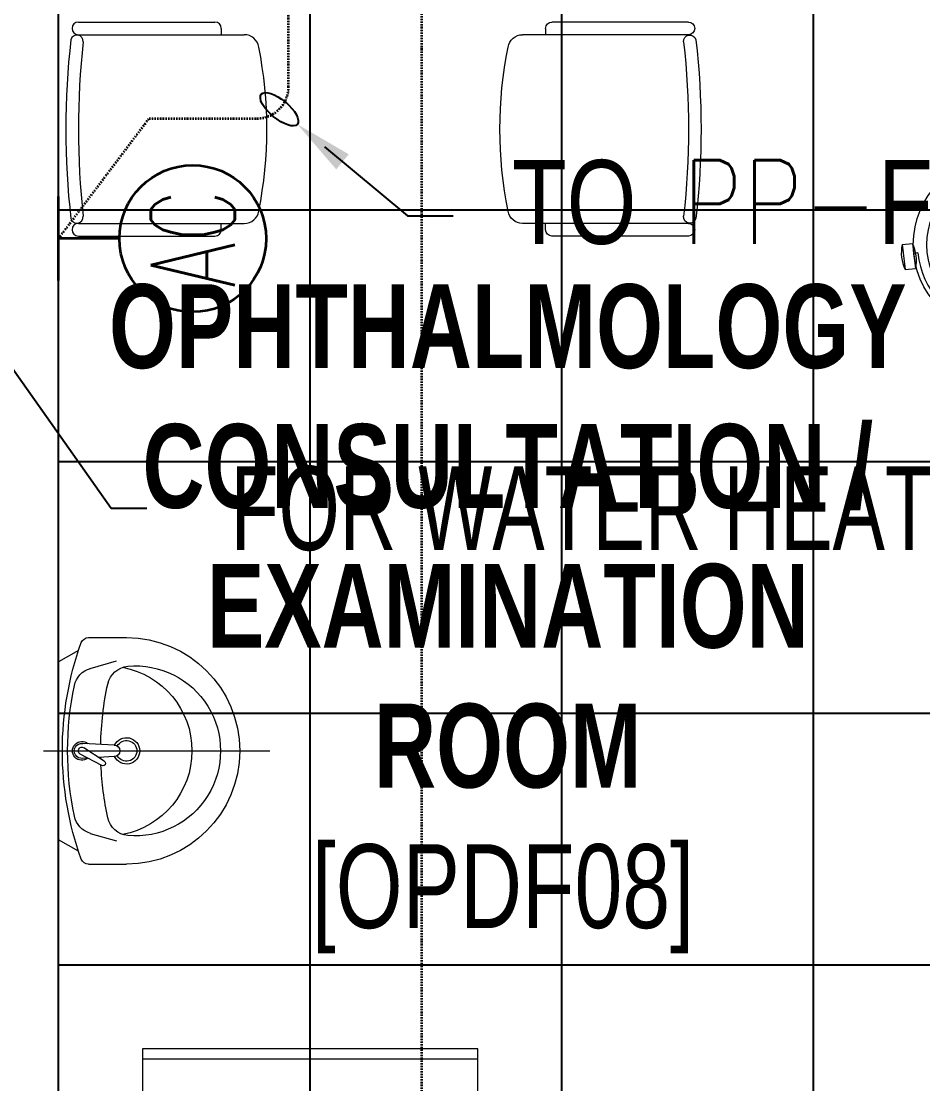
# Model space of a CAD drawing. Extents: x -178977 to 231842, y -29287 to 19916.
# Drawn here: x 10187 to 12337, y -6843 to -4310 of the extents above; entities that cross this region are included whole.
import ezdxf
from ezdxf import colors
from ezdxf.entities.mleader import LeaderData, LeaderLine
from ezdxf.enums import TextEntityAlignment as Align
from ezdxf.math import Vec2, Vec3

# ---------------------------------------------------------------- set-up
doc = ezdxf.new("R2010")
doc.units = 0
doc.header["$LTSCALE"] = 0.25
doc.linetypes.add('DASHDOT', pattern=[25.4, 12.7, -6.35, 0, -6.35])
for name, color, linetype, lineweight in [('01-First Floor-FUR$0$72_EGR_BASE_TEXT', 252, 'Continuous', 5), ('01-First Floor-FUR$0$LOADING', 253, 'Continuous', 5), ('01-First Floor-FUR$0$SANIT', 250, 'Continuous', 5), ('01-First Floor-FUR$0$Walls', 251, 'Continuous', 5), ('E-LITE-CIRC', 6, 'Continuous', 25), ('E-LITE-CLNG-CNDT', 6, 'DASHDOT', 35), ('E-POWR-CIRC-NUMB', 6, 'Continuous', 25), ('E-POWR-CLNG-CNDT', 6, 'DASHDOT', 35), ('E-POWR-TEXT', 6, 'Continuous', 25), ('E-POWR-WALL @ 100', 4, 'Continuous', 35)]:
    doc.layers.add(name, color=color, linetype=linetype, lineweight=lineweight)
for name, color, linetype in [('01-First Floor-FUR$0$FALSE CEILING', 251, 'Continuous'), ('01-First Floor-FUR$0$TME-NON MEDICAL FURNITURE', 242, 'Continuous'), ('E-POWR-IDEN', 101, 'Continuous')]:
    doc.layers.add(name, color=color, linetype=linetype)
doc.styles.add('01-First Floor-FUR$0$X3G_ENTITY_9EC9', font='swisscl.ttf', dxfattribs={"height": 0.2})
doc.styles.add('01-First Floor-FUR$0$X3G_ENTITY_9F38', font='swisscl.ttf', dxfattribs={"height": 0.2})
doc.styles.add('DC_Elc_Romans', font='elc_romans.shx', dxfattribs={"width": 0.7})
doc.styles.add('DC_SIMPLEX', font='SIMPLEX.shx', dxfattribs={"width": 0.7})

# ---------------------------------------------------------------- blocks, each defined once
blk = doc.blocks.new('01-First Floor-FUR$0$lav-manta 60')
at = {"layer": '01-First Floor-FUR$0$SANIT'}
for p, q in [((0, 0.04), (0, -0.56)), ((-0.2658, -0.0529), (-0.2358, 0)), ((-0.2358, 0), (0.2358, 0)), ((0.2658, -0.0529), (0.2358, 0)), ((-0.3, -0.0789), (-0.3, -0.18)), ((-0.2185, -0.0841), (-0.2383, -0.1537)), ((-0.015, -0.1473), (-0.0199, -0.064)), ((0.0274, -0.121), (-0.0078, -0.0673)), ((0.0389, -0.1142), (0.0087, -0.0575)), ((0.0191, -0.077), (0.0199, -0.064)), ((0.2185, -0.0841), (0.2383, -0.1537)), ((0.3, -0.0789), (0.3, -0.18)), ((0.015, -0.1473), (0.0174, -0.1057))]:
    blk.add_line(p, q, dxfattribs=at)
for centre, radius, start, end in [((0, -0.8557), 0.8457, 70.1771, 109.8229), ((0, -0.8696), 0.8457, 78.1914, 101.8086), ((-0.1608, -0.1006), 0.06, 101.8086, 164.0794), ((0, -0.0617), 0.025, 320.7474, 220.368), ((0, -0.0617), 0.02, 353.2671, 186.682), ((0, -0.0617), 0.00966, 25.4127, 215.9577), ((0.1608, -0.1006), 0.06, 15.9206, 78.1914), ((-0.28, -0.0789), 0.02, 109.8229, 180), ((0.28, -0.0789), 0.02, 0, 70.1771), ((0, -0.9572), 0.8457, 91.1572, 102.0883), ((0, -0.9572), 0.8457, 88.5486, 88.844), ((0, -0.9572), 0.8457, 77.9117, 87.4274), ((-0.1645, -0.189), 0.06, 102.0883, 174.8142), ((0.0332, -0.1176), 0.00666, 210.6852, 30.6852), ((0.1645, -0.189), 0.06, 5.1858, 77.9117), ((0, -0.18), 0.035, 115.3106, 64.6894), ((0, -0.18), 0.0275, 117.1496, 62.8504), ((0, -0.1473), 0.015, 180, 0), ((0, -0.18), 0.3, 180, 0), ((0, -0.2039), 0.2252, 174.8142, 5.1858), ((0, -0.1282), 0.2252, 190.6097, 349.3903)]:
    blk.add_arc(centre, radius, start, end, dxfattribs=at)
blk = doc.blocks.new('01-First Floor-FUR$0$GF21027-P')
at = {"layer": '01-First Floor-FUR$0$LOADING'}
for p, q in [((0.4, 0.4), (-0.4, 0.4)), ((-0.4, 0.4), (-0.4, 0)), ((0.4, 0), (0.4, 0.4)), ((-0.4, 0.025), (0.4, 0.025)), ((-0.4, 0), (0.4, 0))]:
    blk.add_line(p, q, dxfattribs=at)
blk = doc.blocks.new('01-First Floor-FUR$0$HF10037B-P')
at = {"layer": '01-First Floor-FUR$0$LOADING'}
for p, q in [((0.2459, 0.134), (0.1859, 0.134)), ((0.1859, 0.134), (0.1859, 0.109)), ((0.2459, 0.134), (0.2459, 0.109)), ((0.2459, 0.109), (0.1859, 0.109)), ((0, 0), (-0.0142, -0.0583)), ((0, 0), (0.0243, -0.0059)), ((0.0243, -0.0059), (0.01, -0.0642)), ((0.4071, -0.0094), (0.431, -0.0018)), ((0.4071, -0.0094), (0.4255, -0.0665)), ((0.431, -0.0018), (0.4493, -0.0589)), ((0.4069, -0.0417), (0.4165, -0.0387)), ((-0.0142, -0.0583), (0.01, -0.0642)), ((0.4255, -0.0665), (0.4493, -0.0589)), ((0.0524, -0.2725), (0.0674, -0.2525)), ((0.0674, -0.2525), (0.1154, -0.2885)), ((0.0524, -0.2725), (0.1004, -0.3085)), ((0.3125, -0.2897), (0.362, -0.2558)), ((0.3266, -0.3103), (0.3761, -0.2764)), ((0.3267, -0.268), (0.3323, -0.2763)), ((0.3761, -0.2764), (0.362, -0.2558)), ((0.1004, -0.3085), (0.1154, -0.2885)), ((0.3266, -0.3103), (0.3125, -0.2897))]:
    blk.add_line(p, q, dxfattribs=at)
for radius in [0.21, 0.1775]:
    blk.add_circle((0.2161, -0.1014), radius, dxfattribs=at)
for centre, radius, start, end in [((0.2159, 0.0465), 0.0925, 71.0754, 108.9246), ((0.2159, 0.1965), 0.0925, 251.0754, 288.9246), ((0.0779, -0.0499), 0.0925, 147.3419, 185.1912), ((-0.0678, -0.0143), 0.0925, 327.3419, 5.1912), ((0.4996, -0.0113), 0.0925, 178.8412, 216.6904), ((0.3568, -0.057), 0.0925, 358.8412, 36.6904), ((0.2161, -0.1014), 0.2, 303.6037, 17.3657), ((0.0389, -0.3404), 0.0925, 34.1875, 72.0368), ((0.1289, -0.2205), 0.0925, 214.1875, 252.0368), ((0.3867, -0.3449), 0.0925, 105.5121, 143.3614), ((0.3019, -0.2212), 0.0925, 285.5121, 323.3614)]:
    blk.add_arc(centre, radius, start, end, dxfattribs=at)
blk = doc.blocks.new('01-First Floor-FUR$0$GF21016-P')
at = {"layer": '01-First Floor-FUR$0$LOADING', "extrusion": (-1.24384e-09, -1.20261e-09, -1)}
for p, q in [((0.0128, 0.0179), (0.0128, 0.4136)), ((0.4628, 0.0179), (0.4628, 0.4136)), ((-0.0022, 0.3585), (0.0128, 0.3585)), ((0.4778, 0.3585), (0.4628, 0.3585)), ((-0.0172, 0.0179), (-0.0172, 0.3435)), ((0.4928, 0.0179), (0.4928, 0.3435)), ((0.4778, 0.0029), (0.4778, 0.0029))]:
    blk.add_line(p, q, dxfattribs=at)
for centre, radius, start, end in [((-0.2378, -0.5362), 1.0036, 78.7568, 101.2432), ((-0.0478, 0.4136), 0.035, 0, 80.6557), ((-0.4278, 0.4136), 0.035, 99.3443, 180), ((0.0022, 0.3435), 0.015, 0, 90), ((-0.4778, 0.3435), 0.015, 90, 180), ((-0.0284, 0.0145), 0.015, 284.3864, 95.5209), ((-0.2378, 1.8928), 1.8749, 263.6341, 276.3659), ((-0.4471, 0.0145), 0.015, 84.4791, 255.6136), ((0.0022, 0.0179), 0.015, 270, 0), ((0.0022, 0.0179), 0.015, 180, 270), ((-0.2378, 1.8734), 1.8855, 263.5119, 276.4881), ((-0.4778, 0.0179), 0.015, 270, 0), ((-0.4778, 0.0179), 0.015, 180, 270)]:
    blk.add_arc(centre, radius, start, end, dxfattribs=at)
blk = doc.blocks.new('01-First Floor-FUR')
at = {"layer": '01-First Floor-FUR$0$FALSE CEILING', "linetype": 'Continuous'}
for p, q in [((10876, -7160), (10876, -2810)), ((11476, -7160), (11476, -2810)), ((12076, -7160), (12076, -2810)), ((10276, -4760), (14276, -4760)), ((10276, -5360), (14276, -5360)), ((10276, -5960), (14276, -5960)), ((10276, -6560), (14276, -6560))]:
    blk.add_line(p, q, dxfattribs=at)
at = {"layer": '01-First Floor-FUR$0$FALSE CEILING'}
blk.add_lwpolyline([(14276, -7160), (10276, -7160), (10276, -2810), (14276, -2810)], close=True, dxfattribs=at)
at = {"layer": '01-First Floor-FUR$0$Walls'}
blk.add_line((10276, -2810), (10276, -7160), dxfattribs=at)
at = {"layer": '01-First Floor-FUR$0$LOADING', "extrusion": (-2.79672e-08, 3.6788e-07, -1), "xscale": -1000.000000000001, "yscale": 1000.000000000001, "zscale": 999.999999999999, "rotation": 117.971696169471}
blk.add_blockref('01-First Floor-FUR$0$HF10037B-P', (-12715.1, -4699.6, 0.1), dxfattribs=at)
at = {"layer": '01-First Floor-FUR$0$LOADING', "color": 1, "xscale": 1000, "yscale": 1000, "zscale": 1000, "rotation": 180.0000000209116}
blk.add_blockref('01-First Floor-FUR$0$GF21027-P', (10876, -6760, -0.1), dxfattribs=at)
at = {"layer": '01-First Floor-FUR$0$SANIT', "xscale": -900.000000000201, "yscale": 900.000000000201, "zscale": 900.000000000201, "rotation": 90}
blk.add_blockref('01-First Floor-FUR$0$lav-manta 60', (10276, -6049.7, 0), dxfattribs=at)
blk.add_blockref('01-First Floor-FUR$0$lav-manta 60', (10276, -6049.7, 0), dxfattribs=at)
at = {"layer": '01-First Floor-FUR$0$TME-NON MEDICAL FURNITURE', "color": 1, "extrusion": (-1.86519e-05, 4.75185e-05, 1), "xscale": -1000.000000000003, "yscale": 1000.000000000004, "zscale": -1000.000000000003, "rotation": 270.0000250975433}
blk.add_blockref('01-First Floor-FUR$0$GF21016-P', (10305.3, -4804.9, -0.6), dxfattribs=at)
at = {"layer": '01-First Floor-FUR$0$TME-NON MEDICAL FURNITURE', "color": 1, "extrusion": (1.86519e-05, 4.75185e-05, 1), "xscale": 1000.000000000003, "yscale": 1000.000000000003, "zscale": -1000.000000000001, "rotation": 89.9999749024567}
blk.add_blockref('01-First Floor-FUR$0$GF21016-P', (11795.9, -4804.9, -0.2), dxfattribs=at)
at = {"layer": '01-First Floor-FUR$0$72_EGR_BASE_TEXT', "insert": (11347.2, -4937, -0.1), "char_height": 200, "width": 1796.52, "attachment_point": 2, "style": '01-First Floor-FUR$0$X3G_ENTITY_9EC9'}
blk.add_mtext('{\\fSwis721 LtCn BT|b1|i0|c0|p34;OPHTHALMOLOGY CONSULTATION / EXAMINATION ROOM}', dxfattribs=at)
at = {"layer": '01-First Floor-FUR$0$72_EGR_BASE_TEXT', "insert": (11335.6, -6272.2, 0), "char_height": 200, "attachment_point": 2, "style": '01-First Floor-FUR$0$X3G_ENTITY_9F38'}
blk.add_mtext('[OPDF08]', dxfattribs=at)
blk = doc.blocks.new('ARR0W')
at = {"color": 45}
blk.add_ellipse((0, 0), major_axis=(0.4, 0), ratio=0.4, dxfattribs=at)
at = {"color": 45, "ltscale": 0.5}
blk.add_solid([(-1.4, 0.167), (-0.4, 0), (-1.4, -0.167)], dxfattribs=at)
blk = doc.blocks.new('*U127')
for p, q in [((0, 1.45), (0, 0)), ((1, 0), (-1, 0))]:
    blk.add_line(p, q)
blk.add_circle((0, 3.2), 1.75)
at = {"layer": 'E-POWR-CIRC-NUMB', "style": 'DC_SIMPLEX', "width": 0.7, "flags": 8}
blk.add_attdef('CIRCUIT', (3.364, 5.671), '', height=2, rotation=360, dxfattribs=at)
at = {"layer": 'E-POWR-IDEN', "style": 'DC_SIMPLEX', "width": 0.7, "flags": 8}
blk.add_attdef('TYPE', text='', height=2, rotation=360, dxfattribs=at).set_placement((0, 3.2), align=Align.MIDDLE_CENTER)

msp = doc.modelspace()

# ---------------------------------------------------------------- linework, layer by layer
at = {"layer": 'E-POWR-CLNG-CNDT'}
for points in [[(10276, -4828.2), (10492, -4541.7), (10749.3, -4541.7, 0.414214), (10824.3, -4466.7), (10824.3, -1260)], [(11141.3, -1260), (11141.3, -8686.8, -0.414214), (11066.3, -8761.8), (10534.3, -8761.8, 0.217363), (10477.6, -8787.6), (10276, -9020)]]:
    msp.add_lwpolyline(points, format="xyb", dxfattribs=at)

# ---------------------------------------------------------------- block references
at = {"layer": 'E-LITE-CLNG-CNDT'}
msp.add_blockref('01-First Floor-FUR', (0, 0), dxfattribs=at)
at = {"layer": 'E-POWR-WALL @ 100'}
ref = msp.add_blockref('*U127', (10276, -4828.2, 0), dxfattribs=dict(at, xscale=100, yscale=100, zscale=100, rotation=270))
ref.add_attrib('TYPE', 'AC', dxfattribs={"layer": 'E-POWR-IDEN', "height": 200, "rotation": 90, "style": 'DC_SIMPLEX', "width": 0.7, "flags": 8}).set_placement((10596, -4828.2, 0), align=Align.MIDDLE_CENTER)

# ---------------------------------------------------------------- leaders
at = {"layer": 'E-LITE-CIRC'}
ml = msp.add_multileader_mtext('Standard', dxfattribs=at)
ml.set_content('{\\Fdc_el_romans|c0;\\W0.8;TO\\Fromans|c0; \\Fsimplex|c0;PP-\\Fdc_el_romans|c0;F1\\Fsimplex|c0;/M16}', color=256, style='DC_SIMPLEX')
ml.set_leader_properties()
ml.set_arrow_properties(name='ARR0W')
ml.build(insert=Vec2(0, 0))
ml.multileader.update_dxf_attribs({"dogleg_length": 200, "arrow_head_size": 140, "scale": 100})
ctx = ml.context
ctx.base_point, ctx.scale, ctx.char_height, ctx.arrow_head_size, ctx.landing_gap_size, ctx.plane_origin, ctx.plane_x_axis, ctx.plane_y_axis = Vec3(11216.9, -4774.2, 0), 100, 200, 140, 140, Vec3(22619.6, -11183.6, 0), Vec3(1, 0.000001, 0), Vec3(-0.000001, 1, 0)
notes = []
notes.append((ctx, [(0, (1, 1, 0), (11108.1, -4774.2, 0), (1, 0.000001, 0), 108.8, [(0, [(10802.4, -4519.7, 0)], 0, [])])]))
ctx.mtext.insert, ctx.mtext.text_direction, ctx.mtext.rotation, ctx.mtext.flow_direction = Vec3(11356.9, -4640.9, 0), Vec3(1, 0.000001, 0), 0.000001, 5
at = {"layer": 'E-POWR-TEXT'}
ml = msp.add_multileader_mtext('Standard', dxfattribs=at)
ml.set_content('FOR WATER HEATER ', color=256, style='DC_Elc_Romans')
ml.set_leader_properties(color=45)
ml.build(insert=Vec2(0, 0))
ml.multileader.update_dxf_attribs({"dogleg_length": 2, "arrow_head_size": 200, "scale": 100})
ctx = ml.context
ctx.base_point, ctx.scale, ctx.char_height, ctx.arrow_head_size, ctx.landing_gap_size, ctx.plane_origin = Vec3(10486.4, -5470.9, 14.8), 100, 200, 200, 200, Vec3(7676.7, -5518.3, 14.8)
notes.append((ctx, [(0, (1, 1, 0), (10401.7, -5470.9, 14.8), (1, 0), 84.7, [(0, [(9851.1, -4693.1, 14.8)], 0, [])])]))
ctx.mtext.insert, ctx.mtext.flow_direction = Vec3(10686.4, -5370.9, 14.8), 5
for ctx, leaders in notes:
    for number, flags, end, landing, length, lines in leaders:
        leader = LeaderData()
        leader.index, (leader.has_last_leader_line, leader.has_dogleg_vector, leader.attachment_direction) = number, flags
        leader.last_leader_point, leader.dogleg_vector, leader.dogleg_length = Vec3(end), Vec3(landing), length
        for number, points, colour, breaks in lines:
            line = LeaderLine()
            line.index, line.vertices, line.color, line.breaks = number, Vec3.list(points), colors.encode_raw_color(colour), breaks
            leader.lines.append(line)
        ctx.leaders.append(leader)

doc.saveas('drawing.dxf')
